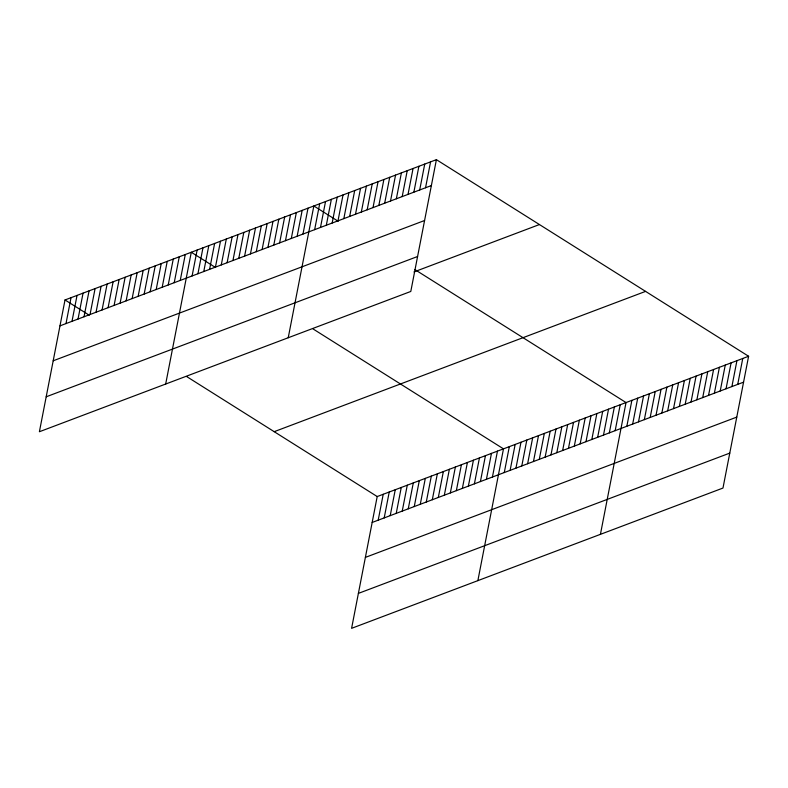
<?xml version="1.0" encoding="UTF-8"?>
<svg xmlns="http://www.w3.org/2000/svg" width="788" height="788" viewBox="0 0 788 788"><rect width="100%" height="100%" fill="white"/><g stroke="black" fill="none" stroke-linecap="round" stroke-linejoin="round"><path stroke-width="1.18" d="M436.404 159.668L65.02 299.952L39.4 431.735L410.794 291.452L436.404 159.668L748.6 356.265L722.98 488.048L351.596 628.332L377.206 496.548L748.6 356.265M65.995 323.582L71.028 297.677M72.003 321.307L77.047 295.411M78.022 319.041L83.055 293.136M84.03 316.766L89.064 290.861M90.049 314.501L95.082 288.595M96.057 312.225L101.091 286.32M102.076 309.95L107.109 284.054M108.084 307.684L113.117 281.779M114.102 305.409L119.136 279.513M120.111 303.144L125.144 277.238M126.129 300.868L131.163 274.963M132.138 298.593L137.171 272.697M138.146 296.327L143.189 270.422M144.165 294.052L149.198 268.156M150.173 291.787L155.216 265.881M156.191 289.511L161.225 263.606M162.2 287.246L167.233 261.34M168.218 284.97L173.252 259.065M174.227 282.695L179.26 256.799M180.245 280.429L185.278 254.524M165.677 384.042L191.287 252.249L215.528 267.516M192.095 275.948L197.128 250.052M197.926 273.751L202.959 247.846M203.767 271.545L208.8 245.639M209.598 269.338L214.632 243.433M215.439 267.132L220.473 241.227M221.27 264.926L226.304 239.03M227.111 262.729L232.145 236.824M232.943 260.523L237.976 234.617M238.784 258.316L243.817 232.411M244.615 256.11L249.648 230.204M250.456 253.903L255.489 228.008M256.287 251.697L261.32 225.801M262.128 249.501L267.162 223.595M267.959 247.294L272.993 221.389M273.8 245.088L278.834 219.182M279.632 242.881L284.665 216.986M285.473 240.675L290.506 214.779M291.304 238.478L296.337 212.573M297.145 236.272L302.178 210.366M302.976 234.066L308.01 208.16M288.231 337.747L313.851 205.963L338.091 221.221M314.648 229.653L319.682 203.757M320.489 227.456L325.523 201.551M326.321 225.25L331.354 199.344M332.162 223.043L337.195 197.138M337.993 220.837L343.026 194.931M343.834 218.631L348.867 192.735M349.665 216.434L354.699 190.529M355.506 214.228L360.54 188.322M361.337 212.021L366.371 186.116M367.178 209.815L372.212 183.909M373.01 207.608L378.043 181.713M378.851 205.412L383.884 179.506M384.682 203.206L389.715 177.3M390.523 200.999L395.556 175.094M396.354 198.793L401.387 172.887M402.195 196.586L407.229 170.691M408.026 194.38L413.06 168.484M413.867 192.183L418.901 166.278M419.699 189.977L424.732 164.071M425.54 187.771L430.573 161.865M378.191 520.178L383.224 494.283M384.199 517.913L389.233 492.007M390.218 515.638L395.251 489.732M396.226 513.372L401.259 487.467M402.235 511.097L407.278 485.191M408.253 508.821L413.286 482.926M414.261 506.556L419.295 480.65M420.28 504.281L425.313 478.385M426.288 502.015L431.322 476.11M432.307 499.74L437.34 473.834M438.315 497.464L443.349 471.569M444.334 495.199L449.367 469.293M450.342 492.924L455.375 467.028M456.36 490.658L461.394 464.753M462.369 488.383L467.402 462.477M468.377 486.107L473.421 460.212M474.396 483.842L479.429 457.936M480.404 481.566L485.447 455.671M486.423 479.301L491.456 453.396M492.431 477.026L497.464 451.12M477.863 580.638L503.483 448.855L313.043 328.931M504.281 472.554L509.314 446.648M510.122 470.347L515.155 444.442M515.953 468.141L520.986 442.235M521.794 465.935L526.827 440.039M527.625 463.738L532.658 437.832M533.466 461.532L538.5 435.626M539.297 459.325L544.331 433.42M545.138 457.119L550.172 431.213M550.97 454.912L556.003 429.017M556.811 452.706L561.844 426.81M562.642 450.509L567.675 424.604M568.483 448.303L573.516 422.398M574.314 446.097L579.347 420.191M580.155 443.89L585.188 417.995M585.986 441.684L591.02 415.788M591.827 439.487L596.861 413.582M597.659 437.281L602.692 411.375M603.5 435.075L608.533 409.169M609.331 432.868L614.364 406.972M615.172 430.662L620.205 404.766M600.426 534.343L626.036 402.56L414.852 269.565M626.844 426.259L631.877 400.353M632.675 424.052L637.709 398.147M638.516 421.846L643.55 395.94M644.348 419.64L649.381 393.744M650.189 417.443L655.222 391.538M656.02 415.237L661.053 389.331M661.861 413.03L666.894 387.125M667.692 410.824L672.725 384.918M673.533 408.617L678.567 382.722M679.364 406.421L684.398 380.515M685.205 404.214L690.239 378.309M691.037 402.008L696.07 376.103M696.878 399.802L701.911 373.896M702.709 397.595L707.742 371.7M708.55 395.389L713.583 369.493M714.381 393.192L719.414 367.287M720.222 390.986L725.255 365.08M726.053 388.779L731.087 362.874M731.894 386.573L736.928 360.677M737.726 384.367L742.759 358.471M59.977 325.858L431.371 185.564M53.19 360.796L424.584 220.512M46.197 396.797L417.581 256.504M413.956 271.939L539.435 224.541M274.185 431.676L645.579 291.383M372.172 522.454L743.567 382.17M365.386 557.392L736.77 417.108M358.382 593.394L729.777 453.11M65.02 299.952L89.261 315.22M186.776 376.625L377.206 496.548"/></g></svg>
